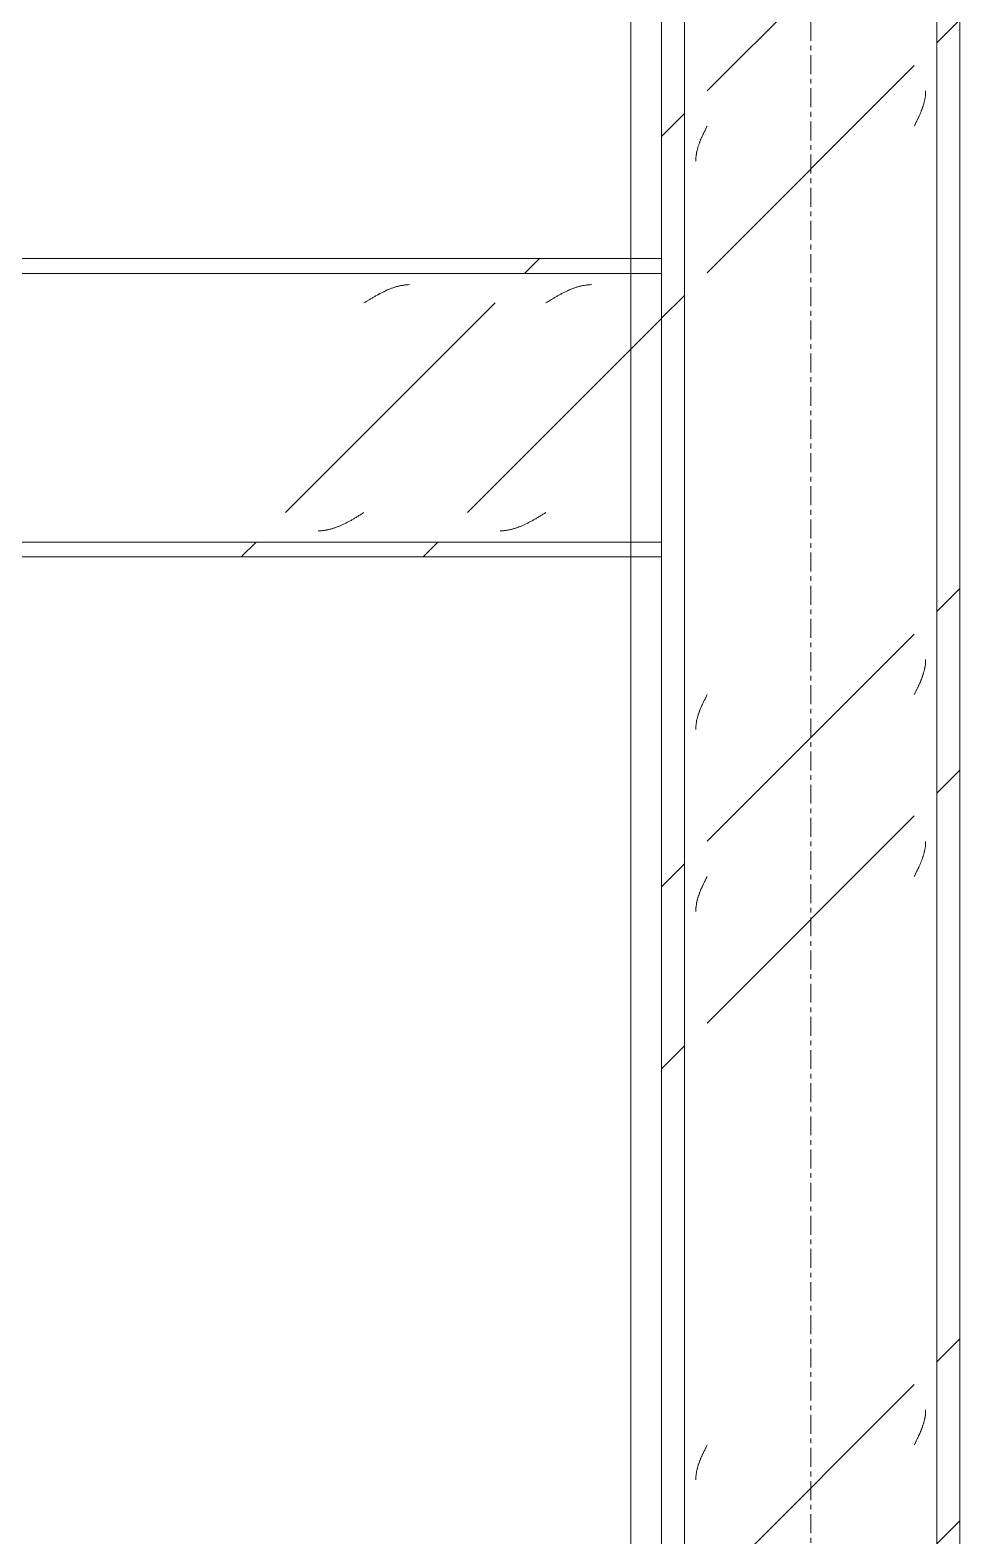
# Model space of a CAD drawing. Header units: centimetres. Extents: x -6741 to 14818, y -293 to 1595.
# Drawn here: x 1302 to 1364.4, y 293.3 to 394.2 of the extents above; entities that cross this region are included whole.
import ezdxf

# ---------------------------------------------------------------- set-up
doc = ezdxf.new("R2010")
doc.units = ezdxf.units.CM
doc.linetypes.add('Grid Line', pattern=[2.2225, 1.27, -0.3175, 0.3175, -0.3175])
for name, color, linetype, lineweight in [('A-WALL-PATT', 7, 'Continuous', 35), ('I-WALL', 7, 'Continuous', 9), ('S-BEAM', 7, 'Continuous', 9), ('S-COLS', 7, 'Continuous', 9), ('S-GRID', 7, 'Continuous', 9)]:
    doc.layers.add(name, color=color, linetype=linetype, lineweight=lineweight)
pattern_1 = [(45, (152.695, 0), (-25.14472, 25.14472), []), (45, (152.695, 38.1), (-25.14472, 25.14472), [])]

# ---------------------------------------------------------------- blocks, each defined once
blk = doc.blocks.new('PQ_RVR_ARQ-01_ZZ_ZZ_MO_T_A_rvt-2-Elevación Eje 7')
at = {"layer": 'A-WALL-PATT', "lineweight": 9, "true_color": 0xe5e5e5}
h = blk.add_hatch(dxfattribs=at)
h.set_pattern_fill('FP_13', color=254, style=0, pattern_type=2)
h.set_pattern_definition([(90, (152.366, 0), (-29.999, 2e-15), [])])
h.paths.add_polyline_path([(-5879.69, 134), (-5879.69, 492), (-6090.44, 492), (-6090.44, 134), (-6027.64, 134)])
h.paths.add_polyline_path([(-6112.5, 134), (-6110.44, 134), (-6110.44, 492), (-6112.5, 492), (-6112.5, 378.86), (-6110.45, 378.86), (-6110.45, 358.86), (-6112.5, 358.86), (-6112.5, 291.61)])
h.paths.add_polyline_path([(-5591.7, 134), (-4842.65, 134), (-4842.65, 492), (-5869.68, 491.98), (-5869.68, 134), (-5663.95, 134)])
h.paths.add_polyline_path([(-5118.41, 194), (-5145.02, 194), (-5145.02, 284), (-5015.03, 284), (-5015.03, 194)])
h.paths.add_polyline_path([(-5740.5, 194), (-5740.5, 284), (-5610.51, 284), (-5610.51, 194), (-5663.95, 194)])
h.paths.add_polyline_path([(-5430.66, 194), (-5430.66, 284), (-5300.66, 284), (-5300.66, 194)])
at = {"layer": 'I-WALL', "color": 254, "true_color": 0xcccccc}
blk.add_line((-6112.5, 492), (-6112.5, 134), dxfattribs=at)
blk = doc.blocks.new('FP_1-Elevación Eje 7')
at = {"layer": 'S-COLS', "color": 9, "true_color": 0xc0c0c0}
for p, q in [((-6092.8, 389.49), (-6092.79, 389.53)), ((-6092.79, 389.57), (-6092.78, 389.6)), ((-6092.79, 389.53), (-6092.79, 389.57)), ((-6092.78, 389.6), (-6092.77, 389.64)), ((-6092.77, 389.68), (-6092.76, 389.72)), ((-6092.77, 389.64), (-6092.77, 389.68)), ((-6092.76, 389.75), (-6092.75, 389.79)), ((-6092.76, 389.72), (-6092.76, 389.75)), ((-6092.75, 389.87), (-6092.74, 389.9)), ((-6092.75, 389.83), (-6092.75, 389.87)), ((-6092.75, 389.79), (-6092.75, 389.83)), ((-6092.74, 390.05), (-6092.74, 390.09)), ((-6092.74, 390.01), (-6092.74, 390.05)), ((-6092.74, 389.98), (-6092.74, 390.01)), ((-6092.74, 389.94), (-6092.74, 389.98)), ((-6092.74, 389.9), (-6092.74, 389.94)), ((-6093.14, 388.49), (-6093.13, 388.52)), ((-6093.13, 388.52), (-6093.11, 388.56)), ((-6093.11, 388.56), (-6093.09, 388.6)), ((-6093.09, 388.6), (-6093.08, 388.63)), ((-6093.08, 388.63), (-6093.06, 388.67)), ((-6093.06, 388.67), (-6093.05, 388.71)), ((-6093.05, 388.71), (-6093.03, 388.75)), ((-6093.03, 388.75), (-6093.02, 388.78)), ((-6093.02, 388.78), (-6093, 388.82)), ((-6093, 388.82), (-6092.99, 388.86)), ((-6092.99, 388.86), (-6092.97, 388.9)), ((-6092.97, 388.9), (-6092.96, 388.93)), ((-6092.96, 388.93), (-6092.95, 388.97)), ((-6092.95, 388.97), (-6092.94, 389.01)), ((-6092.94, 389.01), (-6092.92, 389.04)), ((-6092.92, 389.04), (-6092.91, 389.08)), ((-6092.91, 389.08), (-6092.9, 389.12)), ((-6092.9, 389.12), (-6092.89, 389.16)), ((-6092.89, 389.16), (-6092.88, 389.19)), ((-6092.88, 389.19), (-6092.87, 389.23)), ((-6092.87, 389.23), (-6092.86, 389.27)), ((-6092.86, 389.27), (-6092.85, 389.31)), ((-6092.85, 389.31), (-6092.84, 389.34)), ((-6092.84, 389.34), (-6092.83, 389.38)), ((-6092.83, 389.38), (-6092.82, 389.42)), ((-6092.82, 389.42), (-6092.81, 389.46)), ((-6092.81, 389.46), (-6092.8, 389.49)), ((-6093.5, 387.74), (-6093.49, 387.78)), ((-6093.49, 387.78), (-6093.47, 387.81)), ((-6093.47, 387.81), (-6093.45, 387.85)), ((-6093.45, 387.85), (-6093.43, 387.89)), ((-6093.43, 387.89), (-6093.41, 387.93)), ((-6093.41, 387.93), (-6093.39, 387.96)), ((-6093.39, 387.96), (-6093.37, 388)), ((-6093.37, 388), (-6093.35, 388.04)), ((-6093.35, 388.04), (-6093.34, 388.07)), ((-6093.34, 388.07), (-6093.32, 388.11)), ((-6093.32, 388.11), (-6093.3, 388.15)), ((-6093.3, 388.15), (-6093.28, 388.19)), ((-6093.28, 388.19), (-6093.26, 388.22)), ((-6093.26, 388.22), (-6093.25, 388.26)), ((-6093.25, 388.26), (-6093.23, 388.3)), ((-6093.23, 388.3), (-6093.21, 388.34)), ((-6093.21, 388.34), (-6093.19, 388.37)), ((-6093.19, 388.37), (-6093.18, 388.41)), ((-6093.18, 388.41), (-6093.16, 388.45)), ((-6093.16, 388.45), (-6093.14, 388.49)), ((-6092.86, 351.17), (-6092.85, 351.21)), ((-6092.85, 351.21), (-6092.84, 351.24)), ((-6092.84, 351.24), (-6092.83, 351.28)), ((-6092.83, 351.28), (-6092.82, 351.32)), ((-6092.82, 351.32), (-6092.81, 351.36)), ((-6092.81, 351.36), (-6092.8, 351.39)), ((-6092.8, 351.39), (-6092.79, 351.43)), ((-6092.79, 351.47), (-6092.78, 351.5)), ((-6092.79, 351.43), (-6092.79, 351.47)), ((-6092.78, 351.5), (-6092.77, 351.54)), ((-6092.77, 351.58), (-6092.76, 351.62)), ((-6092.77, 351.54), (-6092.77, 351.58)), ((-6092.76, 351.65), (-6092.75, 351.69)), ((-6092.76, 351.62), (-6092.76, 351.65)), ((-6092.75, 351.77), (-6092.74, 351.8)), ((-6092.75, 351.73), (-6092.75, 351.77)), ((-6092.75, 351.69), (-6092.75, 351.73)), ((-6092.74, 351.95), (-6092.74, 351.99)), ((-6092.74, 351.91), (-6092.74, 351.95)), ((-6092.74, 351.88), (-6092.74, 351.91)), ((-6092.74, 351.84), (-6092.74, 351.88)), ((-6092.74, 351.8), (-6092.74, 351.84)), ((-6093.25, 350.16), (-6093.23, 350.2)), ((-6093.23, 350.2), (-6093.21, 350.24)), ((-6093.21, 350.24), (-6093.19, 350.27)), ((-6093.19, 350.27), (-6093.18, 350.31)), ((-6093.18, 350.31), (-6093.16, 350.35)), ((-6093.16, 350.35), (-6093.14, 350.39)), ((-6093.14, 350.39), (-6093.13, 350.42)), ((-6093.13, 350.42), (-6093.11, 350.46)), ((-6093.11, 350.46), (-6093.09, 350.5)), ((-6093.09, 350.5), (-6093.08, 350.53)), ((-6093.08, 350.53), (-6093.06, 350.57)), ((-6093.06, 350.57), (-6093.05, 350.61)), ((-6093.05, 350.61), (-6093.03, 350.65)), ((-6093.03, 350.65), (-6093.02, 350.68)), ((-6093.02, 350.68), (-6093, 350.72)), ((-6093, 350.72), (-6092.99, 350.76)), ((-6092.99, 350.76), (-6092.97, 350.8)), ((-6092.97, 350.8), (-6092.96, 350.83)), ((-6092.96, 350.83), (-6092.95, 350.87)), ((-6092.95, 350.87), (-6092.94, 350.91)), ((-6092.94, 350.91), (-6092.92, 350.94)), ((-6092.92, 350.94), (-6092.91, 350.98)), ((-6092.91, 350.98), (-6092.9, 351.02)), ((-6092.9, 351.02), (-6092.89, 351.06)), ((-6092.89, 351.06), (-6092.88, 351.09)), ((-6092.88, 351.09), (-6092.87, 351.13)), ((-6092.87, 351.13), (-6092.86, 351.17)), ((-6093.5, 349.64), (-6093.49, 349.68)), ((-6093.49, 349.68), (-6093.47, 349.71)), ((-6093.47, 349.71), (-6093.45, 349.75)), ((-6093.45, 349.75), (-6093.43, 349.79)), ((-6093.43, 349.79), (-6093.41, 349.83)), ((-6093.41, 349.83), (-6093.39, 349.86)), ((-6093.39, 349.86), (-6093.37, 349.9)), ((-6093.37, 349.9), (-6093.35, 349.94)), ((-6093.35, 349.94), (-6093.34, 349.97)), ((-6093.34, 349.97), (-6093.32, 350.01)), ((-6093.32, 350.01), (-6093.3, 350.05)), ((-6093.3, 350.05), (-6093.28, 350.09)), ((-6093.28, 350.09), (-6093.26, 350.12)), ((-6093.26, 350.12), (-6093.25, 350.16)), ((-6092.84, 339.05), (-6092.83, 339.09)), ((-6092.83, 339.09), (-6092.82, 339.13)), ((-6092.82, 339.13), (-6092.81, 339.17)), ((-6092.81, 339.17), (-6092.8, 339.2)), ((-6092.8, 339.2), (-6092.79, 339.24)), ((-6092.79, 339.28), (-6092.78, 339.31)), ((-6092.79, 339.24), (-6092.79, 339.28)), ((-6092.78, 339.31), (-6092.77, 339.35)), ((-6092.77, 339.39), (-6092.76, 339.43)), ((-6092.77, 339.35), (-6092.77, 339.39)), ((-6092.76, 339.46), (-6092.75, 339.5)), ((-6092.76, 339.43), (-6092.76, 339.46)), ((-6092.75, 339.58), (-6092.74, 339.61)), ((-6092.75, 339.54), (-6092.75, 339.58)), ((-6092.75, 339.5), (-6092.75, 339.54)), ((-6092.74, 339.76), (-6092.74, 339.8)), ((-6092.74, 339.73), (-6092.74, 339.76)), ((-6092.74, 339.69), (-6092.74, 339.73)), ((-6092.74, 339.65), (-6092.74, 339.69)), ((-6092.74, 339.61), (-6092.74, 339.65)), ((-6093.21, 338.05), (-6093.19, 338.08)), ((-6093.19, 338.08), (-6093.18, 338.12)), ((-6093.18, 338.12), (-6093.16, 338.16)), ((-6093.16, 338.16), (-6093.14, 338.2)), ((-6093.14, 338.2), (-6093.13, 338.23)), ((-6093.13, 338.23), (-6093.11, 338.27)), ((-6093.11, 338.27), (-6093.09, 338.31)), ((-6093.09, 338.31), (-6093.08, 338.34)), ((-6093.08, 338.34), (-6093.06, 338.38)), ((-6093.06, 338.38), (-6093.05, 338.42)), ((-6093.05, 338.42), (-6093.03, 338.46)), ((-6093.03, 338.46), (-6093.02, 338.49)), ((-6093.02, 338.49), (-6093, 338.53)), ((-6093, 338.53), (-6092.99, 338.57)), ((-6092.99, 338.57), (-6092.97, 338.61)), ((-6092.97, 338.61), (-6092.96, 338.64)), ((-6092.96, 338.64), (-6092.95, 338.68)), ((-6092.95, 338.68), (-6092.94, 338.72)), ((-6092.94, 338.72), (-6092.92, 338.76)), ((-6092.92, 338.76), (-6092.91, 338.79)), ((-6092.91, 338.79), (-6092.9, 338.83)), ((-6092.9, 338.83), (-6092.89, 338.87)), ((-6092.89, 338.87), (-6092.88, 338.9)), ((-6092.88, 338.9), (-6092.87, 338.94)), ((-6092.87, 338.94), (-6092.86, 338.98)), ((-6092.86, 338.98), (-6092.85, 339.02)), ((-6092.85, 339.02), (-6092.84, 339.05)), ((-6093.5, 337.45), (-6093.49, 337.49)), ((-6093.49, 337.49), (-6093.47, 337.52)), ((-6093.47, 337.52), (-6093.45, 337.56)), ((-6093.45, 337.56), (-6093.43, 337.6)), ((-6093.43, 337.6), (-6093.41, 337.64)), ((-6093.41, 337.64), (-6093.39, 337.67)), ((-6093.39, 337.67), (-6093.37, 337.71)), ((-6093.37, 337.71), (-6093.35, 337.75)), ((-6093.35, 337.75), (-6093.34, 337.79)), ((-6093.34, 337.79), (-6093.32, 337.82)), ((-6093.32, 337.82), (-6093.3, 337.86)), ((-6093.3, 337.86), (-6093.28, 337.9)), ((-6093.28, 337.9), (-6093.26, 337.93)), ((-6093.26, 337.93), (-6093.25, 337.97)), ((-6093.25, 337.97), (-6093.23, 338.01)), ((-6093.23, 338.01), (-6093.21, 338.05)), ((-6092.91, 300.69), (-6092.9, 300.73)), ((-6092.9, 300.73), (-6092.89, 300.77)), ((-6092.89, 300.77), (-6092.88, 300.8)), ((-6092.88, 300.8), (-6092.87, 300.84)), ((-6092.87, 300.84), (-6092.86, 300.88)), ((-6092.86, 300.88), (-6092.85, 300.92)), ((-6092.85, 300.92), (-6092.84, 300.95)), ((-6092.84, 300.95), (-6092.83, 300.99)), ((-6092.83, 300.99), (-6092.82, 301.03)), ((-6092.82, 301.03), (-6092.81, 301.07)), ((-6092.81, 301.07), (-6092.8, 301.1)), ((-6092.8, 301.1), (-6092.79, 301.14)), ((-6092.79, 301.18), (-6092.78, 301.21)), ((-6092.79, 301.14), (-6092.79, 301.18)), ((-6092.78, 301.21), (-6092.77, 301.25)), ((-6092.77, 301.29), (-6092.76, 301.33)), ((-6092.77, 301.25), (-6092.77, 301.29)), ((-6092.76, 301.36), (-6092.75, 301.4)), ((-6092.76, 301.33), (-6092.76, 301.36)), ((-6092.75, 301.48), (-6092.74, 301.51)), ((-6092.75, 301.44), (-6092.75, 301.48)), ((-6092.75, 301.4), (-6092.75, 301.44)), ((-6092.74, 301.66), (-6092.74, 301.7)), ((-6092.74, 301.63), (-6092.74, 301.66)), ((-6092.74, 301.59), (-6092.74, 301.63)), ((-6092.74, 301.55), (-6092.74, 301.59)), ((-6092.74, 301.51), (-6092.74, 301.55)), ((-6093.34, 299.69), (-6093.32, 299.72)), ((-6093.32, 299.72), (-6093.3, 299.76)), ((-6093.3, 299.76), (-6093.28, 299.8)), ((-6093.28, 299.8), (-6093.26, 299.83)), ((-6093.26, 299.83), (-6093.25, 299.87)), ((-6093.25, 299.87), (-6093.23, 299.91)), ((-6093.23, 299.91), (-6093.21, 299.95)), ((-6093.21, 299.95), (-6093.19, 299.98)), ((-6093.19, 299.98), (-6093.18, 300.02)), ((-6093.18, 300.02), (-6093.16, 300.06)), ((-6093.16, 300.06), (-6093.14, 300.1)), ((-6093.14, 300.1), (-6093.13, 300.13)), ((-6093.13, 300.13), (-6093.11, 300.17)), ((-6093.11, 300.17), (-6093.09, 300.21)), ((-6093.09, 300.21), (-6093.08, 300.24)), ((-6093.08, 300.24), (-6093.06, 300.28)), ((-6093.06, 300.28), (-6093.05, 300.32)), ((-6093.05, 300.32), (-6093.03, 300.36)), ((-6093.03, 300.36), (-6093.02, 300.39)), ((-6093.02, 300.39), (-6093, 300.43)), ((-6093, 300.43), (-6092.99, 300.47)), ((-6092.99, 300.47), (-6092.97, 300.51)), ((-6092.97, 300.51), (-6092.96, 300.54)), ((-6092.96, 300.54), (-6092.95, 300.58)), ((-6092.95, 300.58), (-6092.94, 300.62)), ((-6092.94, 300.62), (-6092.92, 300.66)), ((-6092.92, 300.66), (-6092.91, 300.69)), ((-6093.5, 299.35), (-6093.49, 299.39)), ((-6093.49, 299.39), (-6093.47, 299.42)), ((-6093.47, 299.42), (-6093.45, 299.46)), ((-6093.45, 299.46), (-6093.43, 299.5)), ((-6093.43, 299.5), (-6093.41, 299.54)), ((-6093.41, 299.54), (-6093.39, 299.57)), ((-6093.39, 299.57), (-6093.37, 299.61)), ((-6093.37, 299.61), (-6093.35, 299.65)), ((-6093.35, 299.65), (-6093.34, 299.69))]:
    blk.add_line(p, q, dxfattribs=at)
blk = doc.blocks.new('FP_2-Elevación Eje 7')
at = {"layer": 'S-COLS', "color": 9, "true_color": 0xc0c0c0}
for p, q in [((-6107.52, 387.48), (-6107.5, 387.52)), ((-6107.5, 387.52), (-6107.48, 387.55)), ((-6107.48, 387.55), (-6107.46, 387.59)), ((-6107.46, 387.59), (-6107.44, 387.63)), ((-6107.44, 387.63), (-6107.42, 387.66)), ((-6107.42, 387.66), (-6107.4, 387.7)), ((-6107.4, 387.7), (-6107.38, 387.74)), ((-6107.95, 386.47), (-6107.94, 386.51)), ((-6107.94, 386.51), (-6107.93, 386.55)), ((-6107.93, 386.55), (-6107.91, 386.58)), ((-6107.91, 386.58), (-6107.9, 386.62)), ((-6107.9, 386.62), (-6107.89, 386.66)), ((-6107.89, 386.66), (-6107.87, 386.69)), ((-6107.87, 386.69), (-6107.86, 386.73)), ((-6107.86, 386.73), (-6107.84, 386.77)), ((-6107.84, 386.77), (-6107.83, 386.81)), ((-6107.83, 386.81), (-6107.81, 386.84)), ((-6107.81, 386.84), (-6107.8, 386.88)), ((-6107.8, 386.88), (-6107.78, 386.92)), ((-6107.78, 386.92), (-6107.76, 386.96)), ((-6107.76, 386.96), (-6107.75, 386.99)), ((-6107.75, 386.99), (-6107.73, 387.03)), ((-6107.73, 387.03), (-6107.71, 387.07)), ((-6107.71, 387.07), (-6107.7, 387.1)), ((-6107.7, 387.1), (-6107.68, 387.14)), ((-6107.68, 387.14), (-6107.66, 387.18)), ((-6107.66, 387.18), (-6107.64, 387.22)), ((-6107.64, 387.22), (-6107.63, 387.25)), ((-6107.63, 387.25), (-6107.61, 387.29)), ((-6107.61, 387.29), (-6107.59, 387.33)), ((-6107.59, 387.33), (-6107.57, 387.37)), ((-6107.57, 387.37), (-6107.55, 387.4)), ((-6107.55, 387.4), (-6107.53, 387.44)), ((-6107.53, 387.44), (-6107.52, 387.48)), ((-6108.15, 385.58), (-6108.14, 385.61)), ((-6108.15, 385.54), (-6108.15, 385.58)), ((-6108.15, 385.5), (-6108.15, 385.54)), ((-6108.15, 385.46), (-6108.15, 385.5)), ((-6108.14, 385.65), (-6108.13, 385.69)), ((-6108.14, 385.61), (-6108.14, 385.65)), ((-6108.13, 385.76), (-6108.12, 385.8)), ((-6108.13, 385.72), (-6108.13, 385.76)), ((-6108.13, 385.69), (-6108.13, 385.72)), ((-6108.12, 385.8), (-6108.11, 385.84)), ((-6108.11, 385.87), (-6108.1, 385.91)), ((-6108.11, 385.84), (-6108.11, 385.87)), ((-6108.1, 385.91), (-6108.09, 385.95)), ((-6108.09, 385.99), (-6108.08, 386.02)), ((-6108.09, 385.95), (-6108.09, 385.99)), ((-6108.08, 386.02), (-6108.07, 386.06)), ((-6108.07, 386.06), (-6108.06, 386.1)), ((-6108.06, 386.1), (-6108.05, 386.13)), ((-6108.05, 386.13), (-6108.04, 386.17)), ((-6108.04, 386.17), (-6108.03, 386.21)), ((-6108.03, 386.21), (-6108.02, 386.25)), ((-6108.02, 386.25), (-6108.01, 386.28)), ((-6108.01, 386.28), (-6108, 386.32)), ((-6108, 386.32), (-6107.99, 386.36)), ((-6107.99, 386.36), (-6107.98, 386.4)), ((-6107.98, 386.4), (-6107.97, 386.43)), ((-6107.97, 386.43), (-6107.95, 386.47)), ((-6108.15, 385.43), (-6108.15, 385.46)), ((-6108.15, 385.39), (-6108.15, 385.43)), ((-6107.63, 349.15), (-6107.61, 349.19)), ((-6107.61, 349.19), (-6107.59, 349.23)), ((-6107.59, 349.23), (-6107.57, 349.27)), ((-6107.57, 349.27), (-6107.55, 349.3)), ((-6107.55, 349.3), (-6107.53, 349.34)), ((-6107.53, 349.34), (-6107.52, 349.38)), ((-6107.52, 349.38), (-6107.5, 349.42)), ((-6107.5, 349.42), (-6107.48, 349.45)), ((-6107.48, 349.45), (-6107.46, 349.49)), ((-6107.46, 349.49), (-6107.44, 349.53)), ((-6107.44, 349.53), (-6107.42, 349.56)), ((-6107.42, 349.56), (-6107.4, 349.6)), ((-6107.4, 349.6), (-6107.38, 349.64)), ((-6108.03, 348.11), (-6108.02, 348.15)), ((-6108.02, 348.15), (-6108.01, 348.18)), ((-6108.01, 348.18), (-6108, 348.22)), ((-6108, 348.22), (-6107.99, 348.26)), ((-6107.99, 348.26), (-6107.98, 348.3)), ((-6107.98, 348.3), (-6107.97, 348.33)), ((-6107.97, 348.33), (-6107.95, 348.37)), ((-6107.95, 348.37), (-6107.94, 348.41)), ((-6107.94, 348.41), (-6107.93, 348.45)), ((-6107.93, 348.45), (-6107.91, 348.48)), ((-6107.91, 348.48), (-6107.9, 348.52)), ((-6107.9, 348.52), (-6107.89, 348.56)), ((-6107.89, 348.56), (-6107.87, 348.59)), ((-6107.87, 348.59), (-6107.86, 348.63)), ((-6107.86, 348.63), (-6107.84, 348.67)), ((-6107.84, 348.67), (-6107.83, 348.71)), ((-6107.83, 348.71), (-6107.81, 348.74)), ((-6107.81, 348.74), (-6107.8, 348.78)), ((-6107.8, 348.78), (-6107.78, 348.82)), ((-6107.78, 348.82), (-6107.76, 348.86)), ((-6107.76, 348.86), (-6107.75, 348.89)), ((-6107.75, 348.89), (-6107.73, 348.93)), ((-6107.73, 348.93), (-6107.71, 348.97)), ((-6107.71, 348.97), (-6107.7, 349)), ((-6107.7, 349), (-6107.68, 349.04)), ((-6107.68, 349.04), (-6107.66, 349.08)), ((-6107.66, 349.08), (-6107.64, 349.12)), ((-6107.64, 349.12), (-6107.63, 349.15)), ((-6108.15, 347.48), (-6108.14, 347.51)), ((-6108.15, 347.44), (-6108.15, 347.48)), ((-6108.15, 347.4), (-6108.15, 347.44)), ((-6108.15, 347.36), (-6108.15, 347.4)), ((-6108.15, 347.33), (-6108.15, 347.36)), ((-6108.15, 347.29), (-6108.15, 347.33)), ((-6108.14, 347.55), (-6108.13, 347.59)), ((-6108.14, 347.51), (-6108.14, 347.55)), ((-6108.13, 347.66), (-6108.12, 347.7)), ((-6108.13, 347.62), (-6108.13, 347.66)), ((-6108.13, 347.59), (-6108.13, 347.62)), ((-6108.12, 347.7), (-6108.11, 347.74)), ((-6108.11, 347.77), (-6108.1, 347.81)), ((-6108.11, 347.74), (-6108.11, 347.77)), ((-6108.1, 347.81), (-6108.09, 347.85)), ((-6108.09, 347.89), (-6108.08, 347.92)), ((-6108.09, 347.85), (-6108.09, 347.89)), ((-6108.08, 347.92), (-6108.07, 347.96)), ((-6108.07, 347.96), (-6108.06, 348)), ((-6108.06, 348), (-6108.05, 348.03)), ((-6108.05, 348.03), (-6108.04, 348.07)), ((-6108.04, 348.07), (-6108.03, 348.11)), ((-6107.59, 337.04), (-6107.57, 337.08)), ((-6107.57, 337.08), (-6107.55, 337.11)), ((-6107.55, 337.11), (-6107.53, 337.15)), ((-6107.53, 337.15), (-6107.52, 337.19)), ((-6107.52, 337.19), (-6107.5, 337.23)), ((-6107.5, 337.23), (-6107.48, 337.26)), ((-6107.48, 337.26), (-6107.46, 337.3)), ((-6107.46, 337.3), (-6107.44, 337.34)), ((-6107.44, 337.34), (-6107.42, 337.37)), ((-6107.42, 337.37), (-6107.4, 337.41)), ((-6107.4, 337.41), (-6107.38, 337.45)), ((-6108, 336.03), (-6107.99, 336.07)), ((-6107.99, 336.07), (-6107.98, 336.11)), ((-6107.98, 336.11), (-6107.97, 336.14)), ((-6107.97, 336.14), (-6107.95, 336.18)), ((-6107.95, 336.18), (-6107.94, 336.22)), ((-6107.94, 336.22), (-6107.93, 336.26)), ((-6107.93, 336.26), (-6107.91, 336.29)), ((-6107.91, 336.29), (-6107.9, 336.33)), ((-6107.9, 336.33), (-6107.89, 336.37)), ((-6107.89, 336.37), (-6107.87, 336.4)), ((-6107.87, 336.4), (-6107.86, 336.44)), ((-6107.86, 336.44), (-6107.84, 336.48)), ((-6107.84, 336.48), (-6107.83, 336.52)), ((-6107.83, 336.52), (-6107.81, 336.55)), ((-6107.81, 336.55), (-6107.8, 336.59)), ((-6107.8, 336.59), (-6107.78, 336.63)), ((-6107.78, 336.63), (-6107.76, 336.67)), ((-6107.76, 336.67), (-6107.75, 336.7)), ((-6107.75, 336.7), (-6107.73, 336.74)), ((-6107.73, 336.74), (-6107.71, 336.78)), ((-6107.71, 336.78), (-6107.7, 336.82)), ((-6107.7, 336.82), (-6107.68, 336.85)), ((-6107.68, 336.85), (-6107.66, 336.89)), ((-6107.66, 336.89), (-6107.64, 336.93)), ((-6107.64, 336.93), (-6107.63, 336.96)), ((-6107.63, 336.96), (-6107.61, 337)), ((-6107.61, 337), (-6107.59, 337.04)), ((-6108.15, 335.29), (-6108.14, 335.32)), ((-6108.15, 335.25), (-6108.15, 335.29)), ((-6108.15, 335.21), (-6108.15, 335.25)), ((-6108.15, 335.17), (-6108.15, 335.21)), ((-6108.15, 335.14), (-6108.15, 335.17)), ((-6108.15, 335.1), (-6108.15, 335.14)), ((-6108.14, 335.36), (-6108.13, 335.4)), ((-6108.14, 335.32), (-6108.14, 335.36)), ((-6108.13, 335.47), (-6108.12, 335.51)), ((-6108.13, 335.43), (-6108.13, 335.47)), ((-6108.13, 335.4), (-6108.13, 335.43)), ((-6108.12, 335.51), (-6108.11, 335.55)), ((-6108.11, 335.58), (-6108.1, 335.62)), ((-6108.11, 335.55), (-6108.11, 335.58)), ((-6108.1, 335.62), (-6108.09, 335.66)), ((-6108.09, 335.7), (-6108.08, 335.73)), ((-6108.09, 335.66), (-6108.09, 335.7)), ((-6108.08, 335.73), (-6108.07, 335.77)), ((-6108.07, 335.77), (-6108.06, 335.81)), ((-6108.06, 335.81), (-6108.05, 335.85)), ((-6108.05, 335.85), (-6108.04, 335.88)), ((-6108.04, 335.88), (-6108.03, 335.92)), ((-6108.03, 335.92), (-6108.02, 335.96)), ((-6108.02, 335.96), (-6108.01, 335.99)), ((-6108.01, 335.99), (-6108, 336.03)), ((-6107.71, 298.68), (-6107.7, 298.72)), ((-6107.7, 298.72), (-6107.68, 298.75)), ((-6107.68, 298.75), (-6107.66, 298.79)), ((-6107.66, 298.79), (-6107.64, 298.83)), ((-6107.64, 298.83), (-6107.63, 298.86)), ((-6107.63, 298.86), (-6107.61, 298.9)), ((-6107.61, 298.9), (-6107.59, 298.94)), ((-6107.59, 298.94), (-6107.57, 298.98)), ((-6107.57, 298.98), (-6107.55, 299.01)), ((-6107.55, 299.01), (-6107.53, 299.05)), ((-6107.53, 299.05), (-6107.52, 299.09)), ((-6107.52, 299.09), (-6107.5, 299.13)), ((-6107.5, 299.13), (-6107.48, 299.16)), ((-6107.48, 299.16), (-6107.46, 299.2)), ((-6107.46, 299.2), (-6107.44, 299.24)), ((-6107.44, 299.24), (-6107.42, 299.27)), ((-6107.42, 299.27), (-6107.4, 299.31)), ((-6107.4, 299.31), (-6107.38, 299.35)), ((-6108.07, 297.67), (-6108.06, 297.71)), ((-6108.06, 297.71), (-6108.05, 297.75)), ((-6108.05, 297.75), (-6108.04, 297.78)), ((-6108.04, 297.78), (-6108.03, 297.82)), ((-6108.03, 297.82), (-6108.02, 297.86)), ((-6108.02, 297.86), (-6108.01, 297.89)), ((-6108.01, 297.89), (-6108, 297.93)), ((-6108, 297.93), (-6107.99, 297.97)), ((-6107.99, 297.97), (-6107.98, 298.01)), ((-6107.98, 298.01), (-6107.97, 298.04)), ((-6107.97, 298.04), (-6107.95, 298.08)), ((-6107.95, 298.08), (-6107.94, 298.12)), ((-6107.94, 298.12), (-6107.93, 298.16)), ((-6107.93, 298.16), (-6107.91, 298.19)), ((-6107.91, 298.19), (-6107.9, 298.23)), ((-6107.9, 298.23), (-6107.89, 298.27)), ((-6107.89, 298.27), (-6107.87, 298.3)), ((-6107.87, 298.3), (-6107.86, 298.34)), ((-6107.86, 298.34), (-6107.84, 298.38)), ((-6107.84, 298.38), (-6107.83, 298.42)), ((-6107.83, 298.42), (-6107.81, 298.45)), ((-6107.81, 298.45), (-6107.8, 298.49)), ((-6107.8, 298.49), (-6107.78, 298.53)), ((-6107.78, 298.53), (-6107.76, 298.57)), ((-6107.76, 298.57), (-6107.75, 298.6)), ((-6107.75, 298.6), (-6107.73, 298.64)), ((-6107.73, 298.64), (-6107.71, 298.68)), ((-6108.15, 297.19), (-6108.14, 297.22)), ((-6108.15, 297.15), (-6108.15, 297.19)), ((-6108.15, 297.11), (-6108.15, 297.15)), ((-6108.15, 297.07), (-6108.15, 297.11)), ((-6108.15, 297.04), (-6108.15, 297.07)), ((-6108.15, 297), (-6108.15, 297.04)), ((-6108.14, 297.26), (-6108.13, 297.3)), ((-6108.14, 297.22), (-6108.14, 297.26)), ((-6108.13, 297.37), (-6108.12, 297.41)), ((-6108.13, 297.33), (-6108.13, 297.37)), ((-6108.13, 297.3), (-6108.13, 297.33)), ((-6108.12, 297.41), (-6108.11, 297.45)), ((-6108.11, 297.48), (-6108.1, 297.52)), ((-6108.11, 297.45), (-6108.11, 297.48)), ((-6108.1, 297.52), (-6108.09, 297.56)), ((-6108.09, 297.6), (-6108.08, 297.63)), ((-6108.09, 297.56), (-6108.09, 297.6)), ((-6108.08, 297.63), (-6108.07, 297.67))]:
    blk.add_line(p, q, dxfattribs=at)
blk = doc.blocks.new('UC-Perfil universal-Pilar - 200 x 200-1745402-Elevación Eje 7')
at = {"layer": 'S-COLS', "true_color": 0xc0c0c0}
h = blk.add_hatch(dxfattribs=at)
h.set_pattern_fill('FP_14', color=9, style=0, pattern_type=2)
h.set_pattern_definition(pattern_1)
h.paths.add_polyline_path([(-6108.9, 94), (-6108.9, 933.53), (-6110.44, 933.53), (-6110.44, 94)])
h = blk.add_hatch(dxfattribs=at)
h.set_pattern_fill('FP_14', color=9, style=0, pattern_type=2)
h.set_pattern_definition(pattern_1)
h.paths.add_polyline_path([(-6107.38, 94), (-6093.5, 94), (-6093.5, 933.53), (-6107.38, 933.53), (-6107.38, 291.61)])
h = blk.add_hatch(dxfattribs=at)
h.set_pattern_fill('FP_14', color=9, style=0, pattern_type=2)
h.set_pattern_definition(pattern_1)
h.paths.add_polyline_path([(-6090.44, 94), (-6090.44, 933.53), (-6091.98, 933.53), (-6091.98, 94)])
at = {"layer": 'S-COLS'}
for p, q in [((-6110.44, 933.53), (-6110.44, 94)), ((-6108.9, 933.53), (-6108.9, 94)), ((-6091.98, 933.53), (-6091.98, 94)), ((-6090.44, 933.53), (-6090.44, 94))]:
    blk.add_line(p, q, dxfattribs=at)
for name in ['FP_1-Elevación Eje 7', 'FP_2-Elevación Eje 7']:
    blk.add_blockref(name, (0, 0), dxfattribs=at)
blk = doc.blocks.new('FP_9-Elevación Eje 7')
at = {"layer": 'S-BEAM', "color": 9, "true_color": 0xc0c0c0}
for p, q in [((-6131.36, 361.26), (-6131.31, 361.29)), ((-6131.31, 361.29), (-6131.26, 361.31)), ((-6131.26, 361.31), (-6131.21, 361.34)), ((-6131.21, 361.34), (-6131.17, 361.37)), ((-6131.17, 361.37), (-6131.12, 361.4)), ((-6131.12, 361.4), (-6131.07, 361.42)), ((-6131.07, 361.42), (-6131.02, 361.45)), ((-6131.02, 361.45), (-6130.97, 361.48)), ((-6130.97, 361.48), (-6130.92, 361.51)), ((-6130.92, 361.51), (-6130.87, 361.54)), ((-6130.87, 361.54), (-6130.82, 361.57)), ((-6130.82, 361.57), (-6130.78, 361.6)), ((-6130.78, 361.6), (-6130.73, 361.63)), ((-6130.73, 361.63), (-6130.68, 361.66)), ((-6130.68, 361.66), (-6130.63, 361.69)), ((-6130.63, 361.69), (-6130.58, 361.72)), ((-6130.58, 361.72), (-6130.53, 361.75)), ((-6130.53, 361.75), (-6130.48, 361.78)), ((-6130.48, 361.78), (-6130.44, 361.81)), ((-6130.44, 361.81), (-6130.39, 361.84)), ((-6119.17, 361.26), (-6119.12, 361.29)), ((-6119.12, 361.29), (-6119.07, 361.31)), ((-6119.07, 361.31), (-6119.02, 361.34)), ((-6119.02, 361.34), (-6118.98, 361.37)), ((-6118.98, 361.37), (-6118.93, 361.4)), ((-6118.93, 361.4), (-6118.88, 361.42)), ((-6118.88, 361.42), (-6118.83, 361.45)), ((-6118.83, 361.45), (-6118.78, 361.48)), ((-6118.78, 361.48), (-6118.73, 361.51)), ((-6118.73, 361.51), (-6118.68, 361.54)), ((-6118.68, 361.54), (-6118.64, 361.57)), ((-6118.64, 361.57), (-6118.59, 361.6)), ((-6118.59, 361.6), (-6118.54, 361.63)), ((-6118.54, 361.63), (-6118.49, 361.66)), ((-6118.49, 361.66), (-6118.44, 361.69)), ((-6118.44, 361.69), (-6118.39, 361.72)), ((-6118.39, 361.72), (-6118.34, 361.75)), ((-6118.34, 361.75), (-6118.3, 361.78)), ((-6118.3, 361.78), (-6118.25, 361.81)), ((-6118.25, 361.81), (-6118.2, 361.84)), ((-6133.45, 360.61), (-6133.4, 360.61)), ((-6133.4, 360.61), (-6133.35, 360.61)), ((-6133.35, 360.61), (-6133.3, 360.62)), ((-6133.3, 360.62), (-6133.25, 360.62)), ((-6133.25, 360.62), (-6133.21, 360.62)), ((-6133.21, 360.62), (-6133.16, 360.63)), ((-6133.16, 360.63), (-6133.11, 360.63)), ((-6133.11, 360.63), (-6133.06, 360.64)), ((-6133.06, 360.64), (-6133.01, 360.65)), ((-6133.01, 360.65), (-6132.96, 360.65)), ((-6132.96, 360.65), (-6132.91, 360.66)), ((-6132.91, 360.66), (-6132.87, 360.67)), ((-6132.87, 360.67), (-6132.82, 360.68)), ((-6132.82, 360.68), (-6132.77, 360.69)), ((-6132.77, 360.69), (-6132.72, 360.7)), ((-6132.72, 360.7), (-6132.67, 360.72)), ((-6132.67, 360.72), (-6132.62, 360.73)), ((-6132.62, 360.73), (-6132.57, 360.74)), ((-6132.57, 360.74), (-6132.53, 360.76)), ((-6132.53, 360.76), (-6132.48, 360.77)), ((-6132.48, 360.77), (-6132.43, 360.79)), ((-6132.43, 360.79), (-6132.38, 360.8)), ((-6132.38, 360.8), (-6132.33, 360.82)), ((-6132.33, 360.82), (-6132.28, 360.83)), ((-6132.28, 360.83), (-6132.23, 360.85)), ((-6132.23, 360.85), (-6132.19, 360.87)), ((-6132.19, 360.87), (-6132.14, 360.89)), ((-6132.14, 360.89), (-6132.09, 360.91)), ((-6132.09, 360.91), (-6132.04, 360.93)), ((-6132.04, 360.93), (-6131.99, 360.95)), ((-6131.99, 360.95), (-6131.94, 360.97)), ((-6131.94, 360.97), (-6131.89, 360.99)), ((-6131.89, 360.99), (-6131.85, 361.01)), ((-6131.85, 361.01), (-6131.8, 361.04)), ((-6131.8, 361.04), (-6131.75, 361.06)), ((-6131.75, 361.06), (-6131.7, 361.08)), ((-6131.7, 361.08), (-6131.65, 361.11)), ((-6131.65, 361.11), (-6131.6, 361.13)), ((-6131.6, 361.13), (-6131.55, 361.16)), ((-6131.55, 361.16), (-6131.51, 361.18)), ((-6131.51, 361.18), (-6131.46, 361.21)), ((-6131.46, 361.21), (-6131.41, 361.23)), ((-6131.41, 361.23), (-6131.36, 361.26)), ((-6121.26, 360.61), (-6121.21, 360.61)), ((-6121.21, 360.61), (-6121.16, 360.61)), ((-6121.16, 360.61), (-6121.11, 360.62)), ((-6121.11, 360.62), (-6121.07, 360.62)), ((-6121.07, 360.62), (-6121.02, 360.62)), ((-6121.02, 360.62), (-6120.97, 360.63)), ((-6120.97, 360.63), (-6120.92, 360.63)), ((-6120.92, 360.63), (-6120.87, 360.64)), ((-6120.87, 360.64), (-6120.82, 360.65)), ((-6120.82, 360.65), (-6120.77, 360.65)), ((-6120.77, 360.65), (-6120.73, 360.66)), ((-6120.73, 360.66), (-6120.68, 360.67)), ((-6120.68, 360.67), (-6120.63, 360.68)), ((-6120.63, 360.68), (-6120.58, 360.69)), ((-6120.58, 360.69), (-6120.53, 360.7)), ((-6120.53, 360.7), (-6120.48, 360.72)), ((-6120.48, 360.72), (-6120.43, 360.73)), ((-6120.43, 360.73), (-6120.38, 360.74)), ((-6120.38, 360.74), (-6120.34, 360.76)), ((-6120.34, 360.76), (-6120.29, 360.77)), ((-6120.29, 360.77), (-6120.24, 360.79)), ((-6120.24, 360.79), (-6120.19, 360.8)), ((-6120.19, 360.8), (-6120.14, 360.82)), ((-6120.14, 360.82), (-6120.09, 360.83)), ((-6120.09, 360.83), (-6120.04, 360.85)), ((-6120.04, 360.85), (-6120, 360.87)), ((-6120, 360.87), (-6119.95, 360.89)), ((-6119.95, 360.89), (-6119.9, 360.91)), ((-6119.9, 360.91), (-6119.85, 360.93)), ((-6119.85, 360.93), (-6119.8, 360.95)), ((-6119.8, 360.95), (-6119.75, 360.97)), ((-6119.75, 360.97), (-6119.7, 360.99)), ((-6119.7, 360.99), (-6119.66, 361.01)), ((-6119.66, 361.01), (-6119.61, 361.04)), ((-6119.61, 361.04), (-6119.56, 361.06)), ((-6119.56, 361.06), (-6119.51, 361.08)), ((-6119.51, 361.08), (-6119.46, 361.11)), ((-6119.46, 361.11), (-6119.41, 361.13)), ((-6119.41, 361.13), (-6119.36, 361.16)), ((-6119.36, 361.16), (-6119.32, 361.18)), ((-6119.32, 361.18), (-6119.27, 361.21)), ((-6119.27, 361.21), (-6119.22, 361.23)), ((-6119.22, 361.23), (-6119.17, 361.26))]:
    blk.add_line(p, q, dxfattribs=at)
blk = doc.blocks.new('FP_10-Elevación Eje 7')
at = {"layer": 'S-BEAM', "color": 9, "true_color": 0xc0c0c0}
for p, q in [((-6129.56, 376.38), (-6129.51, 376.4)), ((-6129.51, 376.4), (-6129.46, 376.43)), ((-6129.46, 376.43), (-6129.42, 376.46)), ((-6129.42, 376.46), (-6129.37, 376.48)), ((-6129.37, 376.48), (-6129.32, 376.51)), ((-6129.32, 376.51), (-6129.27, 376.54)), ((-6129.27, 376.54), (-6129.22, 376.56)), ((-6129.22, 376.56), (-6129.17, 376.59)), ((-6129.17, 376.59), (-6129.12, 376.61)), ((-6129.12, 376.61), (-6129.07, 376.63)), ((-6129.07, 376.63), (-6129.03, 376.66)), ((-6129.03, 376.66), (-6128.98, 376.68)), ((-6128.98, 376.68), (-6128.93, 376.7)), ((-6128.93, 376.7), (-6128.88, 376.73)), ((-6128.88, 376.73), (-6128.83, 376.75)), ((-6128.83, 376.75), (-6128.78, 376.77)), ((-6128.78, 376.77), (-6128.73, 376.79)), ((-6128.73, 376.79), (-6128.69, 376.81)), ((-6128.69, 376.81), (-6128.64, 376.83)), ((-6128.64, 376.83), (-6128.59, 376.85)), ((-6128.59, 376.85), (-6128.54, 376.87)), ((-6128.54, 376.87), (-6128.49, 376.88)), ((-6128.49, 376.88), (-6128.44, 376.9)), ((-6128.44, 376.9), (-6128.39, 376.92)), ((-6128.39, 376.92), (-6128.35, 376.93)), ((-6128.35, 376.93), (-6128.3, 376.95)), ((-6128.3, 376.95), (-6128.25, 376.96)), ((-6128.25, 376.96), (-6128.2, 376.98)), ((-6128.2, 376.98), (-6128.15, 376.99)), ((-6128.15, 376.99), (-6128.1, 377)), ((-6128.1, 377), (-6128.05, 377.01)), ((-6128.05, 377.01), (-6128.01, 377.03)), ((-6128.01, 377.03), (-6127.96, 377.04)), ((-6127.96, 377.04), (-6127.91, 377.05)), ((-6127.91, 377.05), (-6127.86, 377.05)), ((-6127.86, 377.05), (-6127.81, 377.06)), ((-6127.81, 377.06), (-6127.76, 377.07)), ((-6127.76, 377.07), (-6127.71, 377.08)), ((-6127.71, 377.08), (-6127.67, 377.08)), ((-6127.67, 377.08), (-6127.62, 377.09)), ((-6127.62, 377.09), (-6127.57, 377.09)), ((-6127.57, 377.09), (-6127.52, 377.1)), ((-6127.52, 377.1), (-6127.47, 377.1)), ((-6127.47, 377.1), (-6127.42, 377.1)), ((-6127.42, 377.1), (-6127.37, 377.11)), ((-6127.37, 377.11), (-6127.33, 377.11)), ((-6117.37, 376.38), (-6117.32, 376.4)), ((-6117.32, 376.4), (-6117.27, 376.43)), ((-6117.27, 376.43), (-6117.23, 376.46)), ((-6117.23, 376.46), (-6117.18, 376.48)), ((-6117.18, 376.48), (-6117.13, 376.51)), ((-6117.13, 376.51), (-6117.08, 376.54)), ((-6117.08, 376.54), (-6117.03, 376.56)), ((-6117.03, 376.56), (-6116.98, 376.59)), ((-6116.98, 376.59), (-6116.93, 376.61)), ((-6116.93, 376.61), (-6116.89, 376.63)), ((-6116.89, 376.63), (-6116.84, 376.66)), ((-6116.84, 376.66), (-6116.79, 376.68)), ((-6116.79, 376.68), (-6116.74, 376.7)), ((-6116.74, 376.7), (-6116.69, 376.73)), ((-6116.69, 376.73), (-6116.64, 376.75)), ((-6116.64, 376.75), (-6116.59, 376.77)), ((-6116.59, 376.77), (-6116.55, 376.79)), ((-6116.55, 376.79), (-6116.5, 376.81)), ((-6116.5, 376.81), (-6116.45, 376.83)), ((-6116.45, 376.83), (-6116.4, 376.85)), ((-6116.4, 376.85), (-6116.35, 376.87)), ((-6116.35, 376.87), (-6116.3, 376.88)), ((-6116.3, 376.88), (-6116.25, 376.9)), ((-6116.25, 376.9), (-6116.21, 376.92)), ((-6116.21, 376.92), (-6116.16, 376.93)), ((-6116.16, 376.93), (-6116.11, 376.95)), ((-6116.11, 376.95), (-6116.06, 376.96)), ((-6116.06, 376.96), (-6116.01, 376.98)), ((-6116.01, 376.98), (-6115.96, 376.99)), ((-6115.96, 376.99), (-6115.91, 377)), ((-6115.91, 377), (-6115.86, 377.01)), ((-6115.86, 377.01), (-6115.82, 377.03)), ((-6115.82, 377.03), (-6115.77, 377.04)), ((-6115.77, 377.04), (-6115.72, 377.05)), ((-6115.72, 377.05), (-6115.67, 377.05)), ((-6115.67, 377.05), (-6115.62, 377.06)), ((-6115.62, 377.06), (-6115.57, 377.07)), ((-6115.57, 377.07), (-6115.52, 377.08)), ((-6115.52, 377.08), (-6115.48, 377.08)), ((-6115.48, 377.08), (-6115.43, 377.09)), ((-6115.43, 377.09), (-6115.38, 377.09)), ((-6115.38, 377.09), (-6115.33, 377.1)), ((-6115.33, 377.1), (-6115.28, 377.1)), ((-6115.28, 377.1), (-6115.23, 377.1)), ((-6115.23, 377.1), (-6115.18, 377.11)), ((-6115.18, 377.11), (-6115.14, 377.11)), ((-6130.39, 375.88), (-6130.34, 375.91)), ((-6130.34, 375.91), (-6130.29, 375.94)), ((-6130.29, 375.94), (-6130.24, 375.97)), ((-6130.24, 375.97), (-6130.19, 376)), ((-6130.19, 376), (-6130.14, 376.03)), ((-6130.14, 376.03), (-6130.1, 376.06)), ((-6130.1, 376.06), (-6130.05, 376.09)), ((-6130.05, 376.09), (-6130, 376.12)), ((-6130, 376.12), (-6129.95, 376.15)), ((-6129.95, 376.15), (-6129.9, 376.18)), ((-6129.9, 376.18), (-6129.85, 376.21)), ((-6129.85, 376.21), (-6129.8, 376.24)), ((-6129.8, 376.24), (-6129.76, 376.26)), ((-6129.76, 376.26), (-6129.71, 376.29)), ((-6129.71, 376.29), (-6129.66, 376.32)), ((-6129.66, 376.32), (-6129.61, 376.35)), ((-6129.61, 376.35), (-6129.56, 376.38)), ((-6118.2, 375.88), (-6118.15, 375.91)), ((-6118.15, 375.91), (-6118.1, 375.94)), ((-6118.1, 375.94), (-6118.05, 375.97)), ((-6118.05, 375.97), (-6118, 376)), ((-6118, 376), (-6117.95, 376.03)), ((-6117.95, 376.03), (-6117.91, 376.06)), ((-6117.91, 376.06), (-6117.86, 376.09)), ((-6117.86, 376.09), (-6117.81, 376.12)), ((-6117.81, 376.12), (-6117.76, 376.15)), ((-6117.76, 376.15), (-6117.71, 376.18)), ((-6117.71, 376.18), (-6117.66, 376.21)), ((-6117.66, 376.21), (-6117.61, 376.24)), ((-6117.61, 376.24), (-6117.57, 376.26)), ((-6117.57, 376.26), (-6117.52, 376.29)), ((-6117.52, 376.29), (-6117.47, 376.32)), ((-6117.47, 376.32), (-6117.42, 376.35)), ((-6117.42, 376.35), (-6117.37, 376.38))]:
    blk.add_line(p, q, dxfattribs=at)
blk = doc.blocks.new('M_W Shapes - 150 x 200-1837126-Elevación Eje 7')
at = {"layer": 'S-BEAM', "true_color": 0xc0c0c0}
h = blk.add_hatch(dxfattribs=at)
h.set_pattern_fill('FP_14', color=9, style=0, pattern_type=2)
h.set_pattern_definition(pattern_1)
h.paths.add_polyline_path([(-6391.34, 377.86), (-6110.45, 377.86), (-6110.45, 378.86), (-6440.44, 378.86), (-6440.44, 377.86), (-6436.8, 377.86)])
h = blk.add_hatch(dxfattribs=at)
h.set_pattern_fill('FP_14', color=9, style=0, pattern_type=2)
h.set_pattern_definition(pattern_1)
h.paths.add_polyline_path([(-6391.34, 361.84), (-6110.45, 361.84), (-6110.45, 375.88), (-6440.44, 375.88), (-6440.44, 361.84), (-6436.8, 361.84)])
h = blk.add_hatch(dxfattribs=at)
h.set_pattern_fill('FP_14', color=9, style=0, pattern_type=2)
h.set_pattern_definition(pattern_1)
h.paths.add_polyline_path([(-6118.57, 358.86), (-6110.45, 358.86), (-6110.45, 359.86), (-6440.44, 359.86), (-6440.44, 358.86), (-6209.49, 358.86)])
at = {"layer": 'S-BEAM'}
for p, q in [((-6110.45, 378.86), (-6440.44, 378.86)), ((-6110.45, 377.86), (-6440.44, 377.86)), ((-6110.45, 377.86), (-6110.45, 377.79)), ((-6440.44, 359.86), (-6110.45, 359.86)), ((-6110.45, 359.93), (-6110.45, 359.86)), ((-6110.45, 358.86), (-6440.44, 358.86))]:
    blk.add_line(p, q, dxfattribs=at)
for name in ['FP_10-Elevación Eje 7', 'FP_9-Elevación Eje 7']:
    blk.add_blockref(name, (0, 0), dxfattribs=at)

msp = doc.modelspace()

# ---------------------------------------------------------------- linework, layer by layer
at = {"layer": 'S-GRID', "color": 253, "linetype": 'Grid Line', "true_color": 0xaaaaaa}
msp.add_line((1354.362, -293.309), (1354.362, 1407.845), dxfattribs=at)

# ---------------------------------------------------------------- block references
at = {"lineweight": 5}
msp.add_blockref('PQ_RVR_ARQ-01_ZZ_ZZ_MO_T_A_rvt-2-Elevación Eje 7', (7454.807, 0), dxfattribs=at)
at = {"layer": 'S-BEAM'}
msp.add_blockref('M_W Shapes - 150 x 200-1837126-Elevación Eje 7', (7454.807, 0), dxfattribs=at)
at = {"layer": 'S-COLS'}
msp.add_blockref('UC-Perfil universal-Pilar - 200 x 200-1745402-Elevación Eje 7', (7454.807, 0), dxfattribs=at)

doc.saveas('drawing.dxf')
